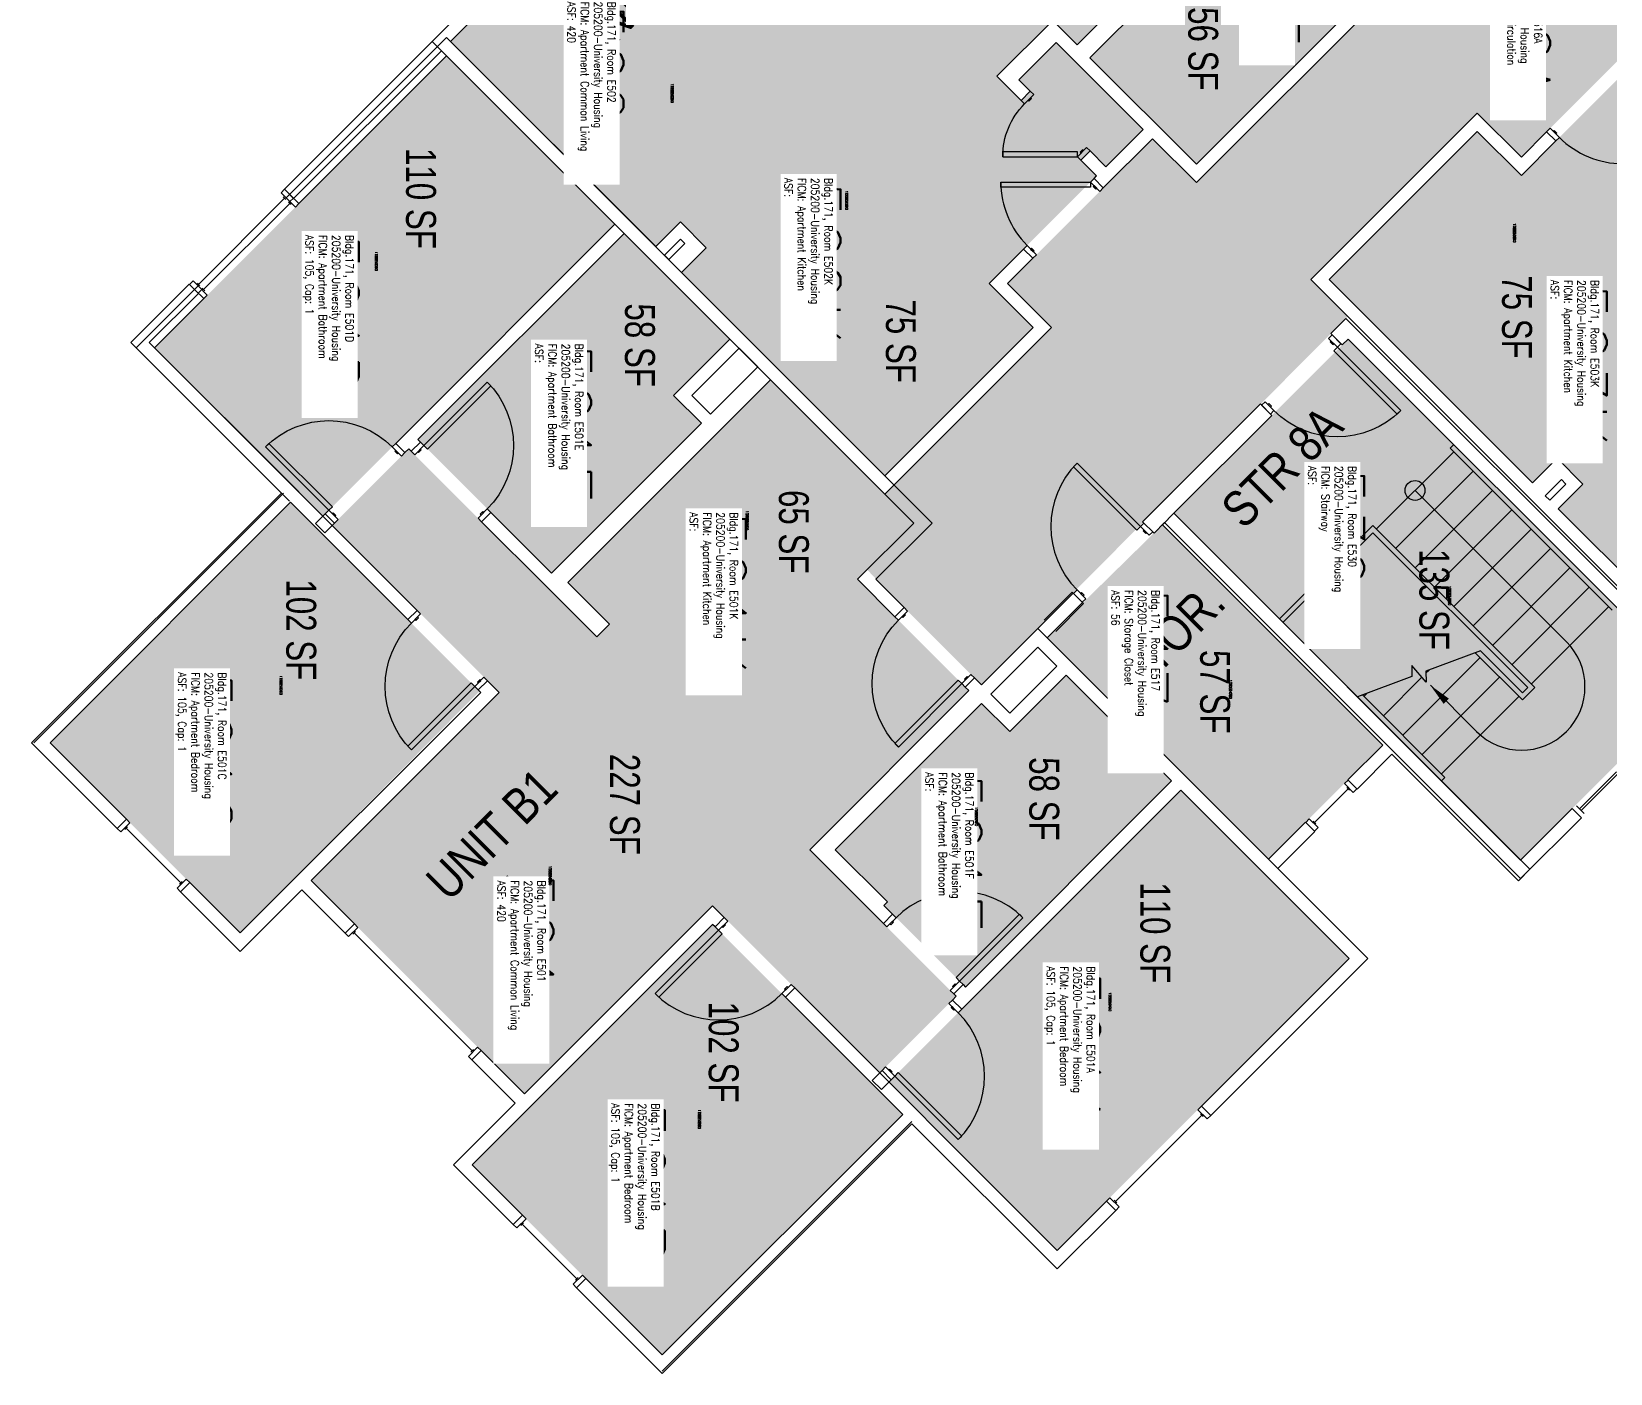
# Model space of a CAD drawing. Header units: inches. Extents: x 9163 to 12690, y -254 to 1288.
# Drawn here: x 9163 to 9797, y -254 to 285 of the extents above; entities that cross this region are included whole.
import ezdxf
from ezdxf.enums import TextEntityAlignment as Align

# ---------------------------------------------------------------- set-up
doc = ezdxf.new("R2010")
doc.units = ezdxf.units.IN
doc.header["$LTSCALE"] = 48
doc.header["$MEASUREMENT"] = 0
for name, color, linetype in [('A-AREA-IDEN', 1, 'Continuous'), ('A-DOOR', 2, 'Continuous'), ('A-FLOR', 3, 'Continuous'), ('A-GLAZ', 1, 'Continuous'), ('A-IDEN-RNUM', 7, 'Continuous'), ('A-IDEN-SNUM', 4, 'Continuous'), ('A-IDEN-VNUM', 4, 'Continuous'), ('A-WALL', 5, 'Continuous'), ('AREA-TEXT', 3, 'Continuous'), ('Rooms-Category-Color', 7, 'Continuous'), ('Rooms-College-Color', 7, 'Continuous'), ('Rooms-Department-Color', 7, 'Continuous'), ('Rooms-Division-Color', 7, 'Continuous'), ('Rooms-Information', 7, 'Continuous')]:
    doc.layers.add(name, color=color, linetype=linetype)
doc.styles.add('AREA', font='arial.ttf', dxfattribs={"width": 0.75, "height": 12})
doc.styles.add('DIMS', font='ARIALN.TTF')
doc.styles.add('ROOMSNUMBER', font='txt.shx', dxfattribs={"height": 0.03})
doc.styles.add('ROOMVNUMBER', font='simplex.shx', dxfattribs={"width": 0.85})
doc.styles.get("Standard").update_dxf_attribs({"font": 'ARIALN.TTF'})
doc.dimstyles.new('NBA 2004', dxfattribs={"dimscale": 48, "dimtxt": 0.09375, "dimasz": 0.09375, "dimexe": 0.125, "dimexo": 0.125, "dimgap": 0.0625, "dimtad": 1, "dimdec": 3, "dimzin": 3, "dimdsep": 46, "dimlunit": 4, "dimtxsty": 'DIMS', "dimblk": 'ARCHTICK', "dimcen": 0.09375, "dimdle": 0.125, "dimclrd": 256, "dimclre": 256, "dimclrt": 2, "dimadec": 0, "dimazin": 0, "dimtfac": 0.75, "dimtdec": 3, "dimtmove": 2, "dimatfit": 2, "dimfxl": 1, "dimfrac": 2, "dimtolj": 1, "dimtzin": 0, "dimlwd": -1, "dimlwe": -1, "dimarcsym": 0})

# ---------------------------------------------------------------- blocks, each defined once
blk = doc.blocks.new('_ArchTick')
at = {"linetype": 'ByBlock', "const_width": 0.15}
blk.add_lwpolyline([(-0.5, -0.5), (0.5, 0.5)], dxfattribs=at)

msp = doc.modelspace()

# ---------------------------------------------------------------- hatches: boundary and pattern name
at = {"layer": 'Rooms-Category-Color', "true_color": 0xadadad}
for points in [[(11027.46, 926.93), (11026.93, 999.18), (10980.83, 999.18), (10980.83, 1009.26), (10925.69, 1009.26), (10925.69, 1034.26), (10843.37, 1034.26), (10843.37, 1009.26), (10416.27, 1009.26), (10206, 798.98), (10188.32, 816.66), (10130.11, 758.45), (10147.79, 740.77), (9631.02, 224.01), (9613.34, 241.68), (9555.13, 183.47), (9572.81, 165.79), (9505.89, 98.87), (9517.47, 87.29), (9506.15, 75.98), (9498.72, 68.54), (9513.59, 53.35), (9544.69, 22.24), (9691.06, 169.49), (9691.77, 170.2), (9676.92, 185.05), (9743.84, 251.97), (9761.52, 234.29), (9819.73, 292.51), (9802.05, 310.18), (10318.82, 826.95), (10336.49, 809.27), (10394.71, 867.48), (10377.03, 885.16), (10443.95, 952.08), (10554.07, 841.95), (10632.39, 920.61), (10980.83, 920.61), (10980.83, 930.68), (10997.46, 930.68), (10997.46, 926.93)], [(9761.24, -48.12), (9831.24, 21.88), (9691.94, 161.18), (9621.94, 91.18)]]:
    msp.add_hatch(color=253, dxfattribs=at).paths.add_polyline_path(points)
at = {"layer": 'Rooms-Category-Color', "true_color": 0x728ef3}
for points in [[(9413.87, 198.31), (9473.37, 257.81), (9547.71, 183.47), (9590.93, 226.69), (9584.6, 233.02), (9588.31, 236.73), (9594.64, 230.41), (9609.63, 245.4), (9574.72, 280.31), (9559.73, 265.32), (9564.27, 260.78), (9560.56, 257.06), (9550.89, 266.73), (9573.3, 289.15), (9583.11, 279.34), (9603.44, 299.67), (9593.63, 309.48), (9718.11, 433.95), (9727.92, 424.14), (9748.25, 444.47), (9707.24, 485.48), (9512.78, 291.03), (9427.22, 376.59), (9331.41, 280.77)], [(9776.35, 93.04), (9835.85, 152.54), (9761.52, 226.87), (9804.74, 270.09), (9811.07, 263.76), (9814.78, 267.48), (9808.45, 273.8), (9823.44, 288.79), (9858.36, 253.88), (9843.37, 238.89), (9838.82, 243.43), (9835.11, 239.72), (9844.78, 230.05), (9867.2, 252.47), (9857.38, 262.28), (9877.71, 282.61), (9887.52, 272.8), (10012, 397.27), (10002.19, 407.08), (10022.52, 427.41), (10063.53, 386.4), (9869.07, 191.94), (9954.63, 106.38), (9858.82, 10.57), (9776.35, 93.04)], [(9711.02, 311.42), (9631.02, 231.43), (9588.24, 274.21), (9612.28, 298.25), (9600.79, 309.74), (9656.75, 365.7)], [(9329.82, 274.94), (9397.43, 207.32), (9309.4, 119.28), (9280.14, 90.03), (9212.53, 157.65)], [(9565.38, 165.79), (9473.37, 257.81), (9423.77, 208.21), (9434.12, 197.87), (9424.22, 187.97), (9505.89, 106.3)], [(9743.84, 244.55), (9835.85, 152.54), (9786.25, 102.94), (9775.91, 113.28), (9766.01, 103.38), (9684.34, 185.05)], [(9443.57, 161.18), (9420.95, 138.56), (9432.17, 127.33), (9371.98, 67.14), (9318.33, 120.79), (9401.15, 203.61)], [(9517.47, 87.29), (9459.92, 144.83), (9378.52, 63.43), (9436.06, 5.89)], [(9314.61, 117.08), (9390.19, 41.51), (9395.31, 46.63), (9436.06, 5.89), (9494.84, 64.67), (9539.57, 19.94), (9475.66, -43.97), (9534.52, -102.83), (9503.77, -133.59), (9436.68, -66.5), (9361.11, -142.08), (9275.37, -56.34), (9350.94, 19.23), (9283.85, 86.32)], [(9267.15, 95.6), (9343.03, 19.72), (9246.91, -77.38), (9170.54, -1.01)], [(9659.95, -47.77), (9705.82, -1.89), (9617.34, 86.58), (9571.03, 41.15)], [(9538.24, -99.12), (9505.45, -66.33), (9506.86, -64.91), (9485.92, -43.97), (9544.7, 14.81), (9556.01, 3.5), (9578.63, 26.13), (9621.06, -16.3)], [(9624.77, -20.01), (9692.39, -87.63), (9575.09, -204.92), (9507.48, -137.3)], [(9436.68, -73.93), (9513.05, -150.29), (9416.44, -246.9), (9340.07, -170.54)]]:
    msp.add_hatch(color=171, dxfattribs=at).paths.add_polyline_path(points)
at = {"layer": 'Rooms-College-Color', "true_color": 0xadadad}
for points in [[(11027.46, 926.93), (11026.93, 999.18), (10980.83, 999.18), (10980.83, 1009.26), (10925.69, 1009.26), (10925.69, 1034.26), (10843.37, 1034.26), (10843.37, 1009.26), (10416.27, 1009.26), (10206, 798.98), (10188.32, 816.66), (10130.11, 758.45), (10147.79, 740.77), (9631.02, 224.01), (9613.34, 241.68), (9555.13, 183.47), (9572.81, 165.79), (9505.89, 98.87), (9517.47, 87.29), (9506.15, 75.98), (9498.72, 68.54), (9513.59, 53.35), (9544.69, 22.24), (9691.06, 169.49), (9691.77, 170.2), (9676.92, 185.05), (9743.84, 251.97), (9761.52, 234.29), (9819.73, 292.51), (9802.05, 310.18), (10318.82, 826.95), (10336.49, 809.27), (10394.71, 867.48), (10377.03, 885.16), (10443.95, 952.08), (10554.07, 841.95), (10632.39, 920.61), (10980.83, 920.61), (10980.83, 930.68), (10997.46, 930.68), (10997.46, 926.93)], [(9413.87, 198.31), (9473.37, 257.81), (9547.71, 183.47), (9590.93, 226.69), (9584.6, 233.02), (9588.31, 236.73), (9594.64, 230.41), (9609.63, 245.4), (9574.72, 280.31), (9559.73, 265.32), (9564.27, 260.78), (9560.56, 257.06), (9550.89, 266.73), (9573.3, 289.15), (9583.11, 279.34), (9603.44, 299.67), (9593.63, 309.48), (9718.11, 433.95), (9727.92, 424.14), (9748.25, 444.47), (9707.24, 485.48), (9512.78, 291.03), (9427.22, 376.59), (9331.41, 280.77)], [(9776.35, 93.04), (9835.85, 152.54), (9761.52, 226.87), (9804.74, 270.09), (9811.07, 263.76), (9814.78, 267.48), (9808.45, 273.8), (9823.44, 288.79), (9858.36, 253.88), (9843.37, 238.89), (9838.82, 243.43), (9835.11, 239.72), (9844.78, 230.05), (9867.2, 252.47), (9857.38, 262.28), (9877.71, 282.61), (9887.52, 272.8), (10012, 397.27), (10002.19, 407.08), (10022.52, 427.41), (10063.53, 386.4), (9869.07, 191.94), (9954.63, 106.38), (9858.82, 10.57), (9776.35, 93.04)], [(9711.02, 311.42), (9631.02, 231.43), (9588.24, 274.21), (9612.28, 298.25), (9600.79, 309.74), (9656.75, 365.7)], [(9329.82, 274.94), (9397.43, 207.32), (9309.4, 119.28), (9280.14, 90.03), (9212.53, 157.65)], [(9565.38, 165.79), (9473.37, 257.81), (9423.77, 208.21), (9434.12, 197.87), (9424.22, 187.97), (9505.89, 106.3)], [(9743.84, 244.55), (9835.85, 152.54), (9786.25, 102.94), (9775.91, 113.28), (9766.01, 103.38), (9684.34, 185.05)], [(9443.57, 161.18), (9420.95, 138.56), (9432.17, 127.33), (9371.98, 67.14), (9318.33, 120.79), (9401.15, 203.61)], [(9761.24, -48.12), (9831.24, 21.88), (9691.94, 161.18), (9621.94, 91.18)], [(9517.47, 87.29), (9459.92, 144.83), (9378.52, 63.43), (9436.06, 5.89)], [(9314.61, 117.08), (9390.19, 41.51), (9395.31, 46.63), (9436.06, 5.89), (9494.84, 64.67), (9539.57, 19.94), (9475.66, -43.97), (9534.52, -102.83), (9503.77, -133.59), (9436.68, -66.5), (9361.11, -142.08), (9275.37, -56.34), (9350.94, 19.23), (9283.85, 86.32)], [(9267.15, 95.6), (9343.03, 19.72), (9246.91, -77.38), (9170.54, -1.01)], [(9659.95, -47.77), (9705.82, -1.89), (9617.34, 86.58), (9571.03, 41.15)], [(9538.24, -99.12), (9505.45, -66.33), (9506.86, -64.91), (9485.92, -43.97), (9544.7, 14.81), (9556.01, 3.5), (9578.63, 26.13), (9621.06, -16.3)], [(9624.77, -20.01), (9692.39, -87.63), (9575.09, -204.92), (9507.48, -137.3)], [(9436.68, -73.93), (9513.05, -150.29), (9416.44, -246.9), (9340.07, -170.54)]]:
    msp.add_hatch(color=253, dxfattribs=at).paths.add_polyline_path(points)
at = {"layer": 'Rooms-Department-Color', "true_color": 0xacacac}
for points in [[(11027.46, 926.93), (11026.93, 999.18), (10980.83, 999.18), (10980.83, 1009.26), (10925.69, 1009.26), (10925.69, 1034.26), (10843.37, 1034.26), (10843.37, 1009.26), (10416.27, 1009.26), (10206, 798.98), (10188.32, 816.66), (10130.11, 758.45), (10147.79, 740.77), (9631.02, 224.01), (9613.34, 241.68), (9555.13, 183.47), (9572.81, 165.79), (9505.89, 98.87), (9517.47, 87.29), (9506.15, 75.98), (9498.72, 68.54), (9513.59, 53.35), (9544.69, 22.24), (9691.06, 169.49), (9691.77, 170.2), (9676.92, 185.05), (9743.84, 251.97), (9761.52, 234.29), (9819.73, 292.51), (9802.05, 310.18), (10318.82, 826.95), (10336.49, 809.27), (10394.71, 867.48), (10377.03, 885.16), (10443.95, 952.08), (10554.07, 841.95), (10632.39, 920.61), (10980.83, 920.61), (10980.83, 930.68), (10997.46, 930.68), (10997.46, 926.93)], [(9761.24, -48.12), (9831.24, 21.88), (9691.94, 161.18), (9621.94, 91.18)]]:
    msp.add_hatch(color=253, dxfattribs=at).paths.add_polyline_path(points)
at = {"layer": 'Rooms-Department-Color', "true_color": 0x604aed}
for points in [[(9413.87, 198.31), (9473.37, 257.81), (9547.71, 183.47), (9590.93, 226.69), (9584.6, 233.02), (9588.31, 236.73), (9594.64, 230.41), (9609.63, 245.4), (9574.72, 280.31), (9559.73, 265.32), (9564.27, 260.78), (9560.56, 257.06), (9550.89, 266.73), (9573.3, 289.15), (9583.11, 279.34), (9603.44, 299.67), (9593.63, 309.48), (9718.11, 433.95), (9727.92, 424.14), (9748.25, 444.47), (9707.24, 485.48), (9512.78, 291.03), (9427.22, 376.59), (9331.41, 280.77)], [(9776.35, 93.04), (9835.85, 152.54), (9761.52, 226.87), (9804.74, 270.09), (9811.07, 263.76), (9814.78, 267.48), (9808.45, 273.8), (9823.44, 288.79), (9858.36, 253.88), (9843.37, 238.89), (9838.82, 243.43), (9835.11, 239.72), (9844.78, 230.05), (9867.2, 252.47), (9857.38, 262.28), (9877.71, 282.61), (9887.52, 272.8), (10012, 397.27), (10002.19, 407.08), (10022.52, 427.41), (10063.53, 386.4), (9869.07, 191.94), (9954.63, 106.38), (9858.82, 10.57), (9776.35, 93.04)], [(9711.02, 311.42), (9631.02, 231.43), (9588.24, 274.21), (9612.28, 298.25), (9600.79, 309.74), (9656.75, 365.7)], [(9329.82, 274.94), (9397.43, 207.32), (9309.4, 119.28), (9280.14, 90.03), (9212.53, 157.65)], [(9565.38, 165.79), (9473.37, 257.81), (9423.77, 208.21), (9434.12, 197.87), (9424.22, 187.97), (9505.89, 106.3)], [(9743.84, 244.55), (9835.85, 152.54), (9786.25, 102.94), (9775.91, 113.28), (9766.01, 103.38), (9684.34, 185.05)], [(9443.57, 161.18), (9420.95, 138.56), (9432.17, 127.33), (9371.98, 67.14), (9318.33, 120.79), (9401.15, 203.61)], [(9517.47, 87.29), (9459.92, 144.83), (9378.52, 63.43), (9436.06, 5.89)], [(9314.61, 117.08), (9390.19, 41.51), (9395.31, 46.63), (9436.06, 5.89), (9494.84, 64.67), (9539.57, 19.94), (9475.66, -43.97), (9534.52, -102.83), (9503.77, -133.59), (9436.68, -66.5), (9361.11, -142.08), (9275.37, -56.34), (9350.94, 19.23), (9283.85, 86.32)], [(9267.15, 95.6), (9343.03, 19.72), (9246.91, -77.38), (9170.54, -1.01)], [(9659.95, -47.77), (9705.82, -1.89), (9617.34, 86.58), (9571.03, 41.15)], [(9538.24, -99.12), (9505.45, -66.33), (9506.86, -64.91), (9485.92, -43.97), (9544.7, 14.81), (9556.01, 3.5), (9578.63, 26.13), (9621.06, -16.3)], [(9624.77, -20.01), (9692.39, -87.63), (9575.09, -204.92), (9507.48, -137.3)], [(9436.68, -73.93), (9513.05, -150.29), (9416.44, -246.9), (9340.07, -170.54)]]:
    msp.add_hatch(color=173, dxfattribs=at).paths.add_polyline_path(points)
at = {"layer": 'Rooms-Division-Color', "true_color": 0xadadad}
for points in [[(11027.46, 926.93), (11026.93, 999.18), (10980.83, 999.18), (10980.83, 1009.26), (10925.69, 1009.26), (10925.69, 1034.26), (10843.37, 1034.26), (10843.37, 1009.26), (10416.27, 1009.26), (10206, 798.98), (10188.32, 816.66), (10130.11, 758.45), (10147.79, 740.77), (9631.02, 224.01), (9613.34, 241.68), (9555.13, 183.47), (9572.81, 165.79), (9505.89, 98.87), (9517.47, 87.29), (9506.15, 75.98), (9498.72, 68.54), (9513.59, 53.35), (9544.69, 22.24), (9691.06, 169.49), (9691.77, 170.2), (9676.92, 185.05), (9743.84, 251.97), (9761.52, 234.29), (9819.73, 292.51), (9802.05, 310.18), (10318.82, 826.95), (10336.49, 809.27), (10394.71, 867.48), (10377.03, 885.16), (10443.95, 952.08), (10554.07, 841.95), (10632.39, 920.61), (10980.83, 920.61), (10980.83, 930.68), (10997.46, 930.68), (10997.46, 926.93)], [(9761.24, -48.12), (9831.24, 21.88), (9691.94, 161.18), (9621.94, 91.18)]]:
    msp.add_hatch(color=253, dxfattribs=at).paths.add_polyline_path(points)
at = {"layer": 'Rooms-Division-Color', "true_color": 0x604aed}
for points in [[(9413.87, 198.31), (9473.37, 257.81), (9547.71, 183.47), (9590.93, 226.69), (9584.6, 233.02), (9588.31, 236.73), (9594.64, 230.41), (9609.63, 245.4), (9574.72, 280.31), (9559.73, 265.32), (9564.27, 260.78), (9560.56, 257.06), (9550.89, 266.73), (9573.3, 289.15), (9583.11, 279.34), (9603.44, 299.67), (9593.63, 309.48), (9718.11, 433.95), (9727.92, 424.14), (9748.25, 444.47), (9707.24, 485.48), (9512.78, 291.03), (9427.22, 376.59), (9331.41, 280.77)], [(9776.35, 93.04), (9835.85, 152.54), (9761.52, 226.87), (9804.74, 270.09), (9811.07, 263.76), (9814.78, 267.48), (9808.45, 273.8), (9823.44, 288.79), (9858.36, 253.88), (9843.37, 238.89), (9838.82, 243.43), (9835.11, 239.72), (9844.78, 230.05), (9867.2, 252.47), (9857.38, 262.28), (9877.71, 282.61), (9887.52, 272.8), (10012, 397.27), (10002.19, 407.08), (10022.52, 427.41), (10063.53, 386.4), (9869.07, 191.94), (9954.63, 106.38), (9858.82, 10.57), (9776.35, 93.04)], [(9711.02, 311.42), (9631.02, 231.43), (9588.24, 274.21), (9612.28, 298.25), (9600.79, 309.74), (9656.75, 365.7)], [(9329.82, 274.94), (9397.43, 207.32), (9309.4, 119.28), (9280.14, 90.03), (9212.53, 157.65)], [(9565.38, 165.79), (9473.37, 257.81), (9423.77, 208.21), (9434.12, 197.87), (9424.22, 187.97), (9505.89, 106.3)], [(9743.84, 244.55), (9835.85, 152.54), (9786.25, 102.94), (9775.91, 113.28), (9766.01, 103.38), (9684.34, 185.05)], [(9443.57, 161.18), (9420.95, 138.56), (9432.17, 127.33), (9371.98, 67.14), (9318.33, 120.79), (9401.15, 203.61)], [(9517.47, 87.29), (9459.92, 144.83), (9378.52, 63.43), (9436.06, 5.89)], [(9314.61, 117.08), (9390.19, 41.51), (9395.31, 46.63), (9436.06, 5.89), (9494.84, 64.67), (9539.57, 19.94), (9475.66, -43.97), (9534.52, -102.83), (9503.77, -133.59), (9436.68, -66.5), (9361.11, -142.08), (9275.37, -56.34), (9350.94, 19.23), (9283.85, 86.32)], [(9267.15, 95.6), (9343.03, 19.72), (9246.91, -77.38), (9170.54, -1.01)], [(9659.95, -47.77), (9705.82, -1.89), (9617.34, 86.58), (9571.03, 41.15)], [(9538.24, -99.12), (9505.45, -66.33), (9506.86, -64.91), (9485.92, -43.97), (9544.7, 14.81), (9556.01, 3.5), (9578.63, 26.13), (9621.06, -16.3)], [(9624.77, -20.01), (9692.39, -87.63), (9575.09, -204.92), (9507.48, -137.3)], [(9436.68, -73.93), (9513.05, -150.29), (9416.44, -246.9), (9340.07, -170.54)]]:
    msp.add_hatch(color=173, dxfattribs=at).paths.add_polyline_path(points)

# ---------------------------------------------------------------- linework, layer by layer
at = {"layer": 'A-DOOR'}
for points in [[(9565.69, 259.36), (9564.27, 260.78), (9560.56, 257.06), (9561.97, 255.65)], [(9564.45, 258.12), (9564.8, 257.77), (9563.74, 256.71), (9563.39, 257.06)], [(9773.11, 245.88), (9771.69, 244.47), (9775.4, 240.76), (9776.82, 242.17)], [(9774.34, 244.64), (9774.7, 245), (9775.76, 243.94), (9775.4, 243.58)], [(9583.19, 234.44), (9583.19, 236.44), (9553.19, 236.44), (9553.19, 234.44)], [(9586.9, 238.15), (9588.31, 236.73), (9584.6, 233.02), (9583.19, 234.44)], [(9585.66, 236.91), (9585.31, 237.26), (9584.25, 236.2), (9584.6, 235.85)], [(9588.46, 224.23), (9588.46, 222.23), (9552.46, 222.23), (9552.46, 224.23)], [(9592.18, 220.51), (9593.59, 221.93), (9589.88, 225.64), (9588.46, 224.23)], [(9590.94, 221.75), (9590.58, 221.4), (9589.52, 222.46), (9589.88, 222.81)], [(9566.72, 195.06), (9565.31, 193.64), (9561.59, 197.36), (9563.01, 198.77)], [(9565.48, 196.3), (9565.84, 196.65), (9564.78, 197.71), (9564.42, 197.36)], [(9684.08, 161.45), (9685.49, 162.86), (9689.03, 159.33), (9687.61, 157.91)], [(9685.14, 160.39), (9684.78, 160.04), (9685.85, 158.97), (9686.2, 159.33)], [(9687.61, 157.91), (9686.2, 156.5), (9711.65, 131.04), (9713.07, 132.46)], [(9320.71, 118.4), (9322.13, 116.99), (9347.58, 142.45), (9346.17, 143.86)], [(9658.62, 135.99), (9657.21, 134.58), (9660.74, 131.04), (9662.16, 132.46)], [(9659.68, 134.93), (9660.04, 135.29), (9661.1, 134.23), (9660.74, 133.87)], [(9282.53, 92.41), (9283.94, 93.83), (9258.48, 119.28), (9257.07, 117.87)], [(9311.69, 114.16), (9313.11, 115.57), (9309.4, 119.28), (9307.98, 117.87)], [(9310.46, 115.4), (9310.1, 115.04), (9309.04, 116.1), (9309.4, 116.46)], [(9317, 114.69), (9315.59, 116.11), (9319.3, 119.82), (9320.71, 118.4)], [(9318.24, 115.93), (9318.59, 115.58), (9319.65, 116.64), (9319.3, 116.99)], [(9608.51, 85.88), (9607.09, 84.46), (9581.64, 109.92), (9583.05, 111.33)], [(9286.24, 88.7), (9284.82, 87.29), (9281.11, 91), (9282.53, 92.41)], [(9285, 89.94), (9285.35, 90.29), (9284.29, 91.35), (9283.94, 91)], [(9342.46, 89.24), (9343.87, 87.82), (9347.58, 91.53), (9346.17, 92.95)], [(9343.69, 90.47), (9343.34, 90.83), (9344.4, 91.89), (9344.75, 91.53)], [(9612.04, 82.34), (9613.46, 83.76), (9609.92, 87.29), (9608.51, 85.88)], [(9610.98, 83.4), (9610.63, 83.05), (9609.57, 84.11), (9609.92, 84.46)], [(9586.59, 56.89), (9585.17, 55.47), (9581.64, 59.01), (9583.05, 60.42)], [(9585.52, 57.95), (9585.88, 58.3), (9584.82, 59.36), (9584.46, 59.01)], [(9319.39, 50.79), (9317.97, 52.2), (9314.26, 48.49), (9315.67, 47.08)], [(9515, 51.94), (9513.59, 53.35), (9509.87, 49.64), (9511.29, 48.22)], [(9318.15, 49.55), (9318.5, 49.2), (9317.44, 48.14), (9317.09, 48.49)], [(9513.76, 50.7), (9514.12, 50.34), (9513.06, 49.28), (9512.7, 49.64)], [(9540.46, 26.48), (9541.87, 25.07), (9538.16, 21.35), (9536.74, 22.77)], [(9539.22, 25.24), (9538.86, 25.6), (9537.8, 24.54), (9538.16, 24.18)], [(9341.13, 21.62), (9339.72, 23.03), (9314.26, -2.42), (9315.67, -3.84)], [(9344.84, 25.33), (9346.26, 23.92), (9342.54, 20.21), (9341.13, 21.62)], [(9343.61, 24.09), (9343.25, 24.45), (9342.19, 23.39), (9342.54, 23.03)], [(9536.74, 22.77), (9535.33, 24.18), (9509.87, -1.27), (9511.29, -2.69)], [(9442.78, -72.6), (9441.36, -71.19), (9437.65, -74.9), (9439.06, -76.32)], [(9441.54, -73.84), (9441.89, -74.19), (9440.83, -75.25), (9440.48, -74.9)], [(9506.68, -74.99), (9505.27, -73.57), (9508.98, -69.86), (9510.39, -71.28)], [(9507.92, -73.75), (9508.27, -74.11), (9509.33, -73.04), (9508.98, -72.69)], [(9535.85, -96.73), (9534.44, -95.32), (9559.89, -69.86), (9561.31, -71.28)], [(9439.06, -76.32), (9440.48, -77.73), (9415.02, -103.19), (9413.61, -101.77)], [(9468.23, -98.06), (9469.65, -99.47), (9465.93, -103.19), (9464.52, -101.77)], [(9467, -99.3), (9466.64, -98.94), (9465.58, -100), (9465.93, -100.36)], [(9532.14, -100.45), (9533.55, -101.86), (9537.26, -98.15), (9535.85, -96.73)], [(9533.38, -99.21), (9533.02, -98.85), (9534.08, -97.79), (9534.44, -98.15)], [(9531.6, -105.75), (9533.02, -104.34), (9536.73, -108.05), (9535.32, -109.46)], [(9532.84, -106.99), (9532.49, -107.34), (9533.55, -108.4), (9533.9, -108.05)], [(9506.15, -131.21), (9504.73, -132.62), (9508.45, -136.33), (9509.86, -134.92)], [(9507.39, -132.45), (9507.74, -132.09), (9508.8, -133.15), (9508.45, -133.51)], [(9509.86, -134.92), (9511.27, -133.51), (9536.73, -158.96), (9535.32, -160.38)]]:
    msp.add_lwpolyline(points, close=True, dxfattribs=at)
at = {"layer": 'A-DOOR', "extrusion": (2.24931e-68, -2.24931e-68, -1)}
msp.add_arc((-9583.19, 234.44), 30, 360, 45, dxfattribs=at)
at = {"layer": 'A-DOOR'}
for centre, start, end in [((9802.27, 267.63), 225, 270), ((9588.46, 224.23), 180, 225), ((9608.51, 85.88), 135, 225), ((9535.85, -96.73), 45, 135), ((9439.06, -76.32), 225, 315), ((9509.86, -134.92), 315, 45)]:
    msp.add_arc(centre, 36, start, end, dxfattribs=at)
at = {"layer": 'A-DOOR', "extrusion": (0, 0, -1)}
for centre, start, end in [((-9320.71, 118.4), 135, 225), ((-9282.53, 92.41), 45, 135), ((-9687.61, 157.91), 225, 315), ((-9341.13, 21.62), 315, 45), ((-9536.74, 22.77), 315, 45)]:
    msp.add_arc(centre, 36, start, end, dxfattribs=at)
at = {"layer": 'A-FLOR'}
for p, q in [((9703.26, 84.82), (9734.37, 115.93)), ((9732.96, 117.34), (9734.37, 118.76)), ((9732.96, 117.34), (9798.01, 52.29)), ((9711.04, 77.04), (9742.15, 108.15)), ((9718.81, 69.26), (9749.93, 100.37)), ((9718.81, 100.37), (9779.63, 39.56)), ((9726.59, 61.48), (9757.7, 92.6)), ((9701.84, 86.23), (9664.37, 48.75)), ((9701.84, 83.4), (9665.78, 47.34)), ((9701.84, 86.23), (9766.9, 21.18)), ((9701.84, 83.4), (9764.07, 21.18)), ((9734.37, 53.7), (9765.48, 84.82)), ((9742.15, 45.93), (9773.26, 77.04)), ((9749.93, 38.15), (9781.04, 69.26)), ((9757.7, 30.37), (9788.82, 61.48)), ((9765.48, 22.59), (9796.6, 53.7)), ((9744.98, 33.2), (9713.86, 2.09)), ((9743.01, 35.16), (9761.95, 16.23)), ((9745.07, 35.93), (9761.95, 19.06)), ((9752.76, 25.42), (9721.64, -5.69)), ((9724.44, 28.21), (9723.19, 26.96)), ((9721.55, 25.33), (9706.09, 9.86)), ((9766.9, 21.18), (9761.95, 16.23)), ((9764.07, 21.18), (9761.95, 19.06)), ((9697.73, 18.22), (9730.83, -14.89)), ((9699.59, 18.92), (9698.31, 17.64)), ((9760.53, 17.64), (9729.42, -13.47)), ((9729.42, -16.3), (9730.83, -14.89))]:
    msp.add_line(p, q, dxfattribs=at)
msp.add_lwpolyline([(9745.07, 35.93), (9723.18, 27.76), (9723.23, 23.38), (9717.51, 30.03), (9717.56, 25.64), (9695.67, 17.45)], dxfattribs=at)
msp.add_circle((9718.81, 100.37), 4, dxfattribs=at)
msp.add_arc((9761.59, 21.53), 25.5, 225, 45, dxfattribs=at)
at = {"layer": 'A-GLAZ'}
for p, q in [((9264.75, 217.8), (9230.1, 183.16)), ((9266.86, 215.7), (9232.21, 181.05)), ((9264.75, 221.34), (9263.34, 219.93)), ((9263.34, 219.93), (9266.87, 216.39)), ((9264.22, 218.33), (9265.28, 217.27)), ((9264.58, 218.69), (9265.64, 217.63)), ((9268.29, 217.8), (9264.75, 221.34)), ((9267.39, 215.17), (9266.33, 216.23)), ((9266.87, 216.39), (9268.29, 217.8)), ((9226.56, 183.16), (9227.97, 184.58)), ((9227.97, 184.58), (9231.51, 181.04)), ((9230.09, 179.63), (9226.56, 183.16)), ((9230.27, 182.28), (9229.21, 183.34)), ((9229.57, 183.69), (9230.63, 182.63)), ((9231.51, 181.04), (9230.09, 179.63)), ((9232.74, 180.52), (9231.68, 181.58)), ((9784.85, -27.51), (9799.7, -12.66)), ((9691.9, -15.99), (9690.49, -17.4)), ((9690.49, -17.4), (9694.02, -20.94)), ((9691.37, -19), (9692.43, -20.06)), ((9692.78, -19.7), (9691.72, -18.64)), ((9695.44, -19.53), (9691.9, -15.99)), ((9800.41, -13.37), (9785.56, -28.22)), ((9678.46, -32.96), (9691.9, -19.53)), ((9694.02, -20.94), (9695.44, -19.53)), ((9674.93, -32.96), (9676.34, -31.55)), ((9676.34, -31.55), (9679.88, -35.08)), ((9785.38, -30.87), (9782.2, -27.69)), ((9786.8, -29.46), (9783.61, -26.28)), ((9201.65, -34.77), (9200.59, -35.83)), ((9223.04, -57.22), (9201.12, -35.3)), ((9678.46, -36.5), (9674.93, -32.96)), ((9677.58, -32.78), (9678.64, -33.84)), ((9677.93, -32.43), (9679, -33.49)), ((9679.88, -35.08), (9678.46, -36.5)), ((9223.57, -56.69), (9222.51, -57.75)), ((9293.22, -76.85), (9292.16, -77.91)), ((9340.07, -124.75), (9292.69, -77.38)), ((9340.6, -124.22), (9339.54, -125.28)), ((9633.14, -150.59), (9598.49, -185.23)), ((9633.67, -151.12), (9632.61, -150.06)), ((9599.02, -185.76), (9597.96, -184.7)), ((9360.75, -193.87), (9359.69, -194.93)), ((9360.22, -194.4), (9382.14, -216.32)), ((9382.67, -215.79), (9381.61, -216.85))]:
    msp.add_line(p, q, dxfattribs=at)
for points in [[(9265.36, 217.91), (9266.77, 219.32), (9270.48, 215.61), (9269.07, 214.19)], [(9230, 182.55), (9228.59, 181.14), (9232.3, 177.42), (9233.71, 178.84)], [(9198.91, -36.81), (9197.5, -35.39), (9201.21, -31.68), (9202.63, -33.09)], [(9221.54, -59.43), (9222.96, -60.85), (9226.67, -57.13), (9225.25, -55.72)], [(9290.48, -78.88), (9289.07, -77.46), (9292.78, -73.75), (9294.2, -75.17)], [(9338.57, -126.96), (9339.98, -128.38), (9343.69, -124.66), (9342.28, -123.25)], [(9631.64, -148.38), (9633.05, -146.96), (9636.77, -150.67), (9635.35, -152.09)], [(9596.28, -183.73), (9594.87, -185.15), (9598.58, -188.86), (9600, -187.44)], [(9358.01, -195.9), (9356.6, -194.49), (9360.31, -190.78), (9361.73, -192.19)], [(9380.64, -218.53), (9382.05, -219.95), (9385.77, -216.23), (9384.35, -214.82)]]:
    msp.add_lwpolyline(points, close=True, dxfattribs=at)
at = {"layer": 'A-WALL'}
for p, q in [((9800.31, 393.29), (9631.02, 224.01)), ((9631.02, 231.43), (9711.02, 311.43)), ((9323.98, 280.77), (9350.41, 307.2)), ((9354.12, 303.48), (9331.41, 280.77)), ((9583.11, 279.34), (9603.44, 299.67)), ((9612.28, 298.25), (9588.24, 274.21)), ((9550.89, 266.73), (9573.3, 289.15)), ((9573.3, 289.15), (9583.11, 279.34)), ((9324.01, 280.75), (9264.66, 221.43)), ((9266.77, 219.32), (9329.82, 282.36)), ((9505.89, 98.87), (9323.98, 280.77)), ((9327.72, 277.03), (9324.01, 280.75)), ((9329.82, 282.36), (9524.89, 87.29)), ((9331.41, 280.77), (9413.87, 198.31)), ((9574.72, 280.31), (9559.73, 265.32)), ((9609.63, 245.4), (9574.72, 280.31)), ((9268.38, 217.71), (9327.72, 277.03)), ((9329.82, 274.94), (9270.48, 215.61)), ((9397.43, 207.32), (9329.82, 274.94)), ((9588.24, 274.21), (9631.02, 231.43)), ((9560.56, 257.06), (9550.89, 266.73)), ((9559.73, 265.32), (9564.27, 260.78)), ((9564.27, 260.78), (9560.56, 257.06)), ((9743.84, 251.97), (9676.92, 185.05)), ((9761.52, 234.29), (9743.84, 251.97)), ((9613.34, 241.68), (9593.59, 221.93)), ((9594.64, 230.41), (9609.63, 245.4)), ((9631.02, 224.01), (9613.34, 241.68)), ((9684.34, 185.05), (9743.84, 244.55)), ((9743.84, 244.55), (9761.52, 226.87)), ((9771.69, 244.47), (9761.52, 234.29)), ((9775.4, 240.76), (9771.69, 244.47)), ((9584.6, 233.02), (9588.31, 236.73)), ((9588.31, 236.73), (9594.64, 230.41)), ((9761.52, 226.87), (9775.4, 240.76)), ((9590.93, 226.69), (9584.6, 233.02)), ((9589.88, 225.64), (9590.93, 226.69)), ((9593.59, 221.93), (9589.88, 225.64)), ((9264.66, 221.43), (9268.38, 217.71)), ((9270.48, 215.61), (9266.77, 219.32)), ((9309.4, 119.28), (9397.43, 207.32)), ((9401.15, 203.61), (9318.33, 120.79)), ((9443.57, 161.18), (9401.15, 203.61)), ((9413.87, 198.31), (9423.77, 208.21)), ((9423.77, 208.21), (9434.12, 197.87)), ((9423.77, 201.31), (9417.32, 194.86)), ((9419.09, 193.09), (9425.54, 199.55)), ((9425.54, 199.55), (9423.77, 201.31)), ((9434.12, 197.87), (9424.22, 187.97)), ((9547.71, 183.47), (9561.59, 197.36)), ((9561.59, 197.36), (9565.31, 193.64)), ((9417.32, 194.86), (9419.09, 193.09)), ((9565.31, 193.64), (9555.13, 183.47)), ((9424.22, 187.97), (9505.89, 106.3)), ((9676.92, 185.05), (9858.82, 3.15)), ((9766.01, 103.38), (9684.34, 185.05)), ((9226.47, 183.25), (9202.98, 159.77)), ((9205.1, 157.65), (9228.59, 181.14)), ((9210.4, 159.77), (9230.18, 179.54)), ((9230.18, 179.54), (9226.47, 183.25)), ((9228.59, 181.14), (9232.3, 177.42)), ((9565.38, 165.79), (9547.71, 183.47)), ((9555.13, 183.47), (9572.81, 165.79)), ((9232.3, 177.42), (9212.53, 157.65)), ((9572.81, 165.79), (9505.89, 98.87)), ((9505.89, 106.3), (9565.38, 165.79)), ((9684.96, 163.39), (9691.06, 169.49)), ((9691.06, 169.49), (9838.67, 21.88)), ((9202.98, 159.77), (9266.71, 96.04)), ((9270.42, 99.75), (9210.4, 159.77)), ((9420.95, 138.56), (9443.57, 161.18)), ((9689.56, 158.8), (9684.96, 163.39)), ((9691.94, 161.18), (9689.56, 158.8)), ((9831.24, 21.88), (9691.94, 161.18)), ((9263.44, 99.31), (9205.1, 157.65)), ((9212.53, 157.65), (9317.97, 52.2)), ((9447.29, 157.47), (9428.37, 138.56)), ((9454.8, 149.96), (9447.29, 157.47)), ((9435.88, 131.04), (9454.8, 149.96)), ((9459.92, 144.83), (9378.52, 63.43)), ((9517.47, 87.29), (9459.92, 144.83)), ((9432.17, 127.33), (9420.95, 138.56)), ((9428.37, 138.56), (9435.88, 131.04)), ((9656.68, 135.11), (9609.39, 87.82)), ((9656.68, 135.11), (9661.27, 130.51)), ((9371.98, 67.14), (9432.17, 127.33)), ((9661.27, 130.51), (9621.94, 91.18)), ((9318.33, 120.79), (9319.3, 119.82)), ((9313.11, 115.57), (9309.4, 119.28)), ((9314.61, 117.08), (9313.11, 115.57)), ((9315.59, 116.11), (9314.61, 117.08)), ((9319.3, 119.82), (9315.59, 116.11)), ((9775.91, 113.28), (9766.01, 103.38)), ((9786.25, 102.94), (9775.91, 113.28)), ((9771.14, 98.25), (9777.59, 104.7)), ((9779.36, 102.94), (9772.91, 96.48)), ((9776.35, 93.04), (9786.25, 102.94)), ((9777.59, 104.7), (9779.36, 102.94)), ((9163.12, -1.01), (9263.44, 99.31)), ((9164, -1.01), (9264.32, 99.31)), ((9267.15, 95.6), (9170.54, -1.01)), ((9314.26, 48.49), (9267.15, 95.6)), ((9772.91, 96.48), (9771.14, 98.25)), ((9277.14, 87.03), (9281.11, 91)), ((9281.11, 91), (9284.82, 87.29)), ((9343.87, 87.82), (9347.58, 91.53)), ((9347.58, 91.53), (9371.98, 67.14)), ((9621.94, 91.18), (9617.34, 86.58)), ((9764.95, -51.83), (9621.94, 91.18)), ((9621.94, 91.18), (9761.24, -48.12)), ((9858.82, 10.57), (9776.35, 93.04)), ((9280.85, 83.31), (9277.14, 87.03)), ((9284.82, 87.29), (9280.85, 83.31)), ((9370.21, 61.48), (9343.87, 87.82)), ((9494.84, 64.67), (9517.47, 87.29)), ((9524.89, 87.29), (9502.27, 64.67)), ((9613.99, 83.23), (9609.39, 87.82)), ((9618.23, 87.47), (9613.99, 83.23)), ((9617.34, 86.58), (9705.82, -1.89)), ((9761.24, -55.54), (9618.23, 87.47)), ((9378.52, 63.43), (9395.31, 46.63)), ((9509.87, 49.64), (9494.84, 64.67)), ((9502.27, 64.67), (9513.59, 53.35)), ((9390.19, 41.51), (9370.21, 61.48)), ((9581.55, 59.1), (9567.32, 44.87)), ((9569.88, 48.31), (9581.11, 59.54)), ((9581.11, 59.54), (9585.7, 54.94)), ((9317.97, 52.2), (9314.26, 48.49)), ((9513.59, 53.35), (9509.87, 49.64)), ((9571.03, 41.15), (9585.26, 55.38)), ((9585.7, 54.94), (9574.48, 43.72)), ((9395.31, 46.63), (9390.19, 41.51)), ((9544.69, 22.24), (9567.32, 44.87)), ((9567.32, 44.87), (9571.03, 41.15)), ((9567.32, 44.87), (9699.81, -87.63)), ((9567.32, 37.44), (9548.41, 18.53)), ((9574.92, 29.84), (9567.32, 37.44)), ((9556.01, 10.93), (9574.92, 29.84)), ((9578.63, 26.13), (9556.01, 3.5)), ((9621.06, -16.3), (9578.63, 26.13)), ((9246.91, -77.38), (9343.52, 19.23)), ((9350.94, 19.23), (9275.37, -56.34)), ((9342.54, 20.21), (9346.26, 23.92)), ((9343.52, 19.23), (9342.54, 20.21)), ((9346.26, 23.92), (9350.94, 19.23)), ((9475.66, -43.97), (9539.57, 19.94)), ((9538.16, 21.35), (9541.87, 25.07)), ((9539.57, 19.94), (9538.16, 21.35)), ((9541.87, 25.07), (9544.69, 22.24)), ((9544.7, 14.81), (9485.92, -43.97)), ((9556.01, 3.5), (9544.7, 14.81)), ((9548.41, 18.53), (9556.01, 10.93)), ((9197.5, -35.39), (9163.12, -1.01)), ((9170.54, -1.01), (9201.21, -31.68)), ((9705.82, -1.89), (9691.81, -15.9)), ((9695.52, -19.61), (9709.53, -5.6)), ((9709.53, -5.6), (9760.36, -56.43)), ((9538.24, -99.12), (9621.06, -16.3)), ((9691.81, -15.9), (9695.52, -19.61)), ((9624.77, -20.01), (9536.73, -108.05)), ((9692.39, -87.63), (9624.77, -20.01)), ((9201.21, -31.68), (9197.5, -35.39)), ((9761.24, -48.12), (9781.93, -27.43)), ((9785.65, -31.14), (9761.24, -55.54)), ((9781.93, -27.43), (9785.65, -31.14)), ((9674.84, -32.87), (9659.95, -47.77)), ((9663.66, -51.48), (9678.55, -36.58)), ((9678.55, -36.58), (9674.84, -32.87)), ((9500.05, -68.36), (9475.66, -43.97)), ((9485.92, -43.97), (9506.86, -64.91)), ((9659.95, -47.77), (9663.66, -51.48)), ((9275.37, -56.34), (9292.78, -73.75)), ((9760.36, -56.43), (9764.95, -51.83)), ((9222.96, -60.85), (9226.67, -57.13)), ((9246.91, -84.8), (9222.96, -60.85)), ((9226.67, -57.13), (9246.91, -77.38)), ((9271.66, -60.05), (9246.91, -84.8)), ((9289.07, -77.46), (9271.66, -60.05)), ((9361.11, -142.08), (9436.68, -66.5)), ((9436.68, -66.5), (9441.36, -71.19)), ((9505.27, -73.57), (9500.05, -68.36)), ((9506.86, -64.91), (9505.45, -66.33)), ((9505.45, -66.33), (9508.98, -69.86)), ((9292.78, -73.75), (9289.07, -77.46)), ((9436.68, -73.93), (9340.07, -170.54)), ((9437.65, -74.9), (9436.68, -73.93)), ((9441.36, -71.19), (9437.65, -74.9)), ((9508.98, -69.86), (9505.27, -73.57)), ((9633.05, -146.96), (9692.39, -87.63)), ((9699.81, -87.63), (9636.77, -150.67)), ((9465.93, -103.19), (9469.65, -99.47)), ((9469.65, -99.47), (9575.09, -204.92)), ((9533.55, -101.86), (9537.26, -98.15)), ((9537.26, -98.15), (9538.24, -99.12)), ((9513.05, -150.3), (9465.93, -103.19)), ((9533.02, -104.34), (9534.52, -102.83)), ((9536.73, -108.05), (9533.02, -104.34)), ((9534.52, -102.83), (9533.55, -101.86)), ((9339.98, -128.38), (9343.69, -124.66)), ((9343.69, -124.66), (9361.11, -142.08)), ((9357.39, -145.79), (9339.98, -128.38)), ((9500.76, -136.6), (9504.73, -132.62)), ((9504.73, -132.62), (9508.45, -136.33)), ((9504.47, -140.31), (9500.76, -136.6)), ((9508.45, -136.33), (9504.47, -140.31)), ((9332.65, -170.54), (9357.39, -145.79)), ((9416.44, -246.9), (9513.05, -150.3)), ((9636.77, -150.67), (9633.05, -146.96)), ((9416.44, -253.45), (9516.76, -153.12)), ((9516.76, -154.01), (9416.44, -254.33)), ((9575.09, -212.34), (9516.76, -154.01)), ((9356.6, -194.49), (9332.65, -170.54)), ((9340.07, -170.54), (9360.31, -190.78)), ((9575.09, -204.92), (9594.87, -185.15)), ((9598.58, -188.86), (9575.09, -212.34)), ((9594.87, -185.15), (9598.58, -188.86)), ((9360.31, -190.78), (9356.6, -194.49)), ((9382.05, -219.95), (9385.77, -216.23)), ((9416.44, -254.33), (9382.05, -219.95)), ((9385.77, -216.23), (9416.44, -246.9))]:
    msp.add_line(p, q, dxfattribs=at)

# ---------------------------------------------------------------- texts
at = {"layer": 'A-AREA-IDEN'}
for s, p in [('UNIT B2', (9411.72, 293.44)), ('STR 8A', (9670.45, 104.77)), ('STOR.', (9625.78, 36.4)), ('UNIT B1', (9353.02, -42.86))]:
    msp.add_text(s, height=14.4, rotation=45, dxfattribs=at).set_placement(p, align=Align.CENTER)
at = {"layer": 'A-IDEN-RNUM', "style": 'ROOMSNUMBER', "width": 0.85}
for s, p in [('0502-00', (9420.42, 259.94)), ('0502-K0', (9490.55, 216.94)), ('0503-K0', (9758.76, 203.84)), ('0501-D0', (9301.59, 192.48)), ('0501-E0', (9375.13, 133.65)), ('0501-K0', (9450.55, 88.32)), ('0530-00', (9732.69, 58.15)), ('0501-C0', (9263.33, 22.15)), ('0517-00', (9644.71, 20.46)), ('0501-F0', (9542.58, -30.62)), ('0501-00', (9371.43, -54.34)), ('0501-A0', (9596.31, -105.05)), ('0501-B0', (9431.38, -152.19))]:
    msp.add_text(s, height=1, rotation=270, dxfattribs=at).set_placement(p, align=Align.MIDDLE_CENTER)
at = {"layer": 'A-IDEN-SNUM', "style": 'ROOMSNUMBER', "width": 0.85}
for s, p in [('1710E50200', (9420.42, 259.94)), ('1710E502K0', (9490.55, 216.94)), ('1710E503K0', (9758.76, 203.84)), ('1710E501D0', (9301.59, 192.48)), ('1710E501E0', (9375.13, 133.65)), ('1710E501K0', (9450.55, 88.32)), ('1710E53000', (9732.69, 58.15)), ('1710E501C0', (9263.33, 22.15)), ('1710E51700', (9644.71, 20.46)), ('1710E501F0', (9542.58, -30.62)), ('1710E50100', (9371.43, -54.34)), ('1710E501A0', (9596.31, -105.05)), ('1710E501B0', (9431.38, -152.19))]:
    msp.add_text(s, height=1, rotation=270, dxfattribs=at).set_placement(p, align=Align.MIDDLE_CENTER)
at = {"layer": 'A-IDEN-VNUM', "style": 'ROOMVNUMBER', "width": 0.85}
for s, p in [('502F', (9660.95, 311.57)), ('516A', (9761.83, 289.87)), ('502', (9389.65, 272.16)), ('502K', (9476.81, 192.23)), ('501D', (9283.37, 171.14)), ('503K', (9784.59, 151.21)), ('501E', (9376.59, 127.92)), ('530', (9687.16, 85.66)), ('501K', (9438.77, 59.74)), ('517', (9608.16, 37.59)), ('501C', (9232.13, -5.04)), ('501F', (9533.37, -44.25)), ('501', (9361.5, -76.8)), ('501A', (9581.1, -123.59)), ('501B', (9406.28, -177.72))]:
    msp.add_text(s, height=22.5, rotation=270, dxfattribs=at).set_placement(p, align=Align.MIDDLE_CENTER)
at = {"layer": 'AREA-TEXT', "style": 'AREA', "width": 0.75}
for s, p in [('56 SF', (9633.74, 277.76)), ('110 SF', (9319.55, 217.67)), ('75 SF', (9759.79, 170.04)), ('58 SF', (9407.49, 158.73)), ('75 SF', (9512.3, 160.32)), ('65 SF', (9469.31, 83.79)), ('135 SF', (9726.59, 56.53)), ('102 SF', (9271.43, 44.37)), ('57 SF', (9638.52, 19.5)), ('227 SF', (9401.45, -25.71)), ('58 SF', (9569.88, -23.54)), ('110 SF', (9614.51, -77.28)), ('102 SF', (9441.13, -125.23))]:
    msp.add_text(s, height=12, rotation=270, dxfattribs=at).set_placement(p, align=Align.MIDDLE_CENTER)

# ---------------------------------------------------------------- leaders
at = {"layer": 'A-FLOR'}
msp.add_leader([(9724.97, 22.09), (9743.56, 3.5)], dimstyle='NBA 2004', override={"dimscale": 96, "dimasz": 0.09375, "dimgap": 0.0625, "dimtad": 0}, dxfattribs=at)

# ---------------------------------------------------------------- next in the draw order: texts
at = {"layer": 'Rooms-Information', "char_height": 3.2143, "width": 72, "attachment_point": 7, "rotation": 270, "style": 'ROOMVNUMBER', "bg_fill": 3, "box_fill_scale": 1.5, "bg_fill_color": 256, "bg_fill_true_color": 13158600, "bg_fill_transparency": 0}
for s, insert in [('Bldg.171, Room E502F^M^J205200-University Housing^M^JFICM: Apartment Bathroom^M^JASF: ', (9649.7, 344.81)), ('Bldg.171, Room E516A^M^J205200-University Housing^M^JFICM: Corridor / Circulation^M^JASF: ', (9750.58, 322.65)), ('Bldg.171, Room E502^M^J205200-University Housing^M^JFICM: Apartment Common Living^M^JASF: 420', (9378.4, 296.75)), ('Bldg.171, Room E502K^M^J205200-University Housing^M^JFICM: Apartment Kitchen^M^JASF: ', (9465.56, 225.93)), ('Bldg.171, Room E501D^M^J205200-University Housing^M^JFICM: Apartment Bathroom^M^JASF: 105, Cap: 1', (9272.12, 203.02)), ('Bldg.171, Room E503K^M^J205200-University Housing^M^JFICM: Apartment Kitchen^M^JASF: ', (9773.34, 184.91)), ('Bldg.171, Room E501E^M^J205200-University Housing^M^JFICM: Apartment Bathroom^M^JASF: ', (9365.34, 159.34)), ('Bldg.171, Room E530^M^J205200-University Housing^M^JFICM: Stairway^M^JASF: ', (9675.91, 110.25)), ('Bldg.171, Room E501K^M^J205200-University Housing^M^JFICM: Apartment Kitchen^M^JASF: ', (9427.52, 91.61)), ('Bldg.171, Room E517^M^J205200-University Housing^M^JFICM: Storage Closet^M^JASF: 56', (9596.91, 60.36)), ('Bldg.171, Room E501C^M^J205200-University Housing^M^JFICM: Apartment Bedroom^M^JASF: 105, Cap: 1', (9220.88, 27.29)), ('Bldg.171, Room E501F^M^J205200-University Housing^M^JFICM: Apartment Bathroom^M^JASF: ', (9522.12, -12.83)), ('Bldg.171, Room E501^M^J205200-University Housing^M^JFICM: Apartment Common Living^M^JASF: 420', (9350.25, -56.31)), ('Bldg.171, Room E501A^M^J205200-University Housing^M^JFICM: Apartment Bedroom^M^JASF: 105, Cap: 1', (9569.85, -90.81)), ('Bldg.171, Room E501B^M^J205200-University Housing^M^JFICM: Apartment Bedroom^M^JASF: 105, Cap: 1', (9395.03, -145.84))]:
    msp.add_mtext(s, dxfattribs=dict(at, insert=insert))

doc.saveas('drawing.dxf')
